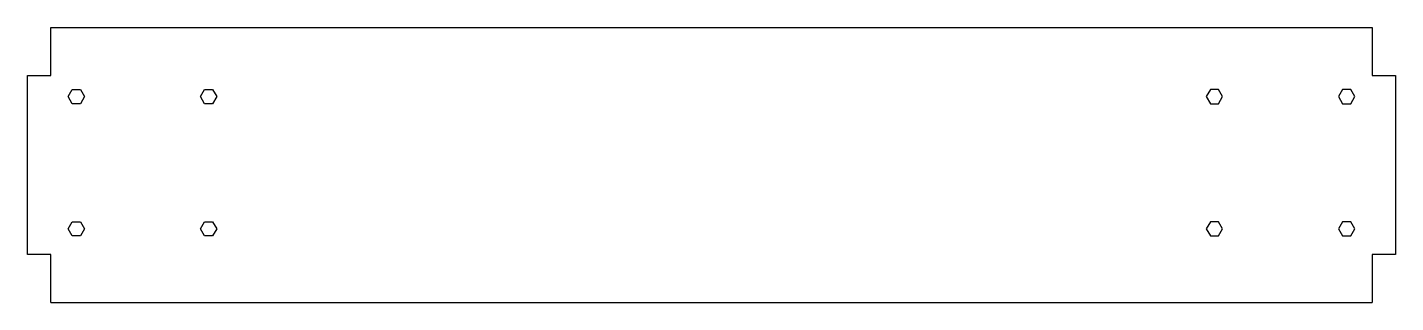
# Model space of a CAD drawing. Header units: millimetres. Extents: x 0 to 880, y 0 to 177.
import ezdxf

# ---------------------------------------------------------------- set-up
doc = ezdxf.new("R2010")
doc.units = ezdxf.units.MM

msp = doc.modelspace()

# ---------------------------------------------------------------- linework, layer by layer
at = {"color": 7, "linetype": 'Continuous', "lineweight": 25}
for p, q in [((15, 146), (15, 177)), ((15, 177), (865, 177)), ((865, 177), (865, 146)), ((0, 31), (0, 146)), ((0, 146), (15, 146)), ((865, 146), (880, 146)), ((880, 146), (880, 31)), ((26.25, 132.47), (28.87, 137.02)), ((28.87, 127.92), (26.25, 132.47)), ((28.87, 137.02), (34.13, 137.02)), ((34.13, 137.02), (36.75, 132.47)), ((36.75, 132.47), (34.13, 127.92)), ((111.25, 132.47), (113.87, 137.02)), ((113.87, 127.92), (111.25, 132.47)), ((113.87, 137.02), (119.13, 137.02)), ((119.13, 137.02), (121.75, 132.47)), ((121.75, 132.47), (119.13, 127.92)), ((760.87, 137.02), (758.25, 132.47)), ((758.25, 132.47), (760.87, 127.92)), ((766.13, 137.02), (760.87, 137.02)), ((768.75, 132.47), (766.13, 137.02)), ((766.13, 127.92), (768.75, 132.47)), ((845.87, 137.02), (843.25, 132.47)), ((843.25, 132.47), (845.87, 127.92)), ((851.13, 137.02), (845.87, 137.02)), ((853.75, 132.47), (851.13, 137.02)), ((851.13, 127.92), (853.75, 132.47)), ((34.13, 127.92), (28.87, 127.92)), ((119.13, 127.92), (113.87, 127.92)), ((760.87, 127.92), (766.13, 127.92)), ((845.87, 127.92), (851.13, 127.92)), ((26.25, 47.47), (28.87, 52.02)), ((28.87, 42.92), (26.25, 47.47)), ((28.87, 52.02), (34.13, 52.02)), ((34.13, 52.02), (36.75, 47.47)), ((36.75, 47.47), (34.13, 42.92)), ((111.25, 47.47), (113.87, 52.02)), ((113.87, 42.92), (111.25, 47.47)), ((113.87, 52.02), (119.13, 52.02)), ((119.13, 52.02), (121.75, 47.47)), ((121.75, 47.47), (119.13, 42.92)), ((760.87, 52.02), (758.25, 47.47)), ((758.25, 47.47), (760.87, 42.92)), ((766.13, 52.02), (760.87, 52.02)), ((768.75, 47.47), (766.13, 52.02)), ((766.13, 42.92), (768.75, 47.47)), ((845.87, 52.02), (843.25, 47.47)), ((843.25, 47.47), (845.87, 42.92)), ((851.13, 52.02), (845.87, 52.02)), ((853.75, 47.47), (851.13, 52.02)), ((851.13, 42.92), (853.75, 47.47)), ((34.13, 42.92), (28.87, 42.92)), ((119.13, 42.92), (113.87, 42.92)), ((760.87, 42.92), (766.13, 42.92)), ((845.87, 42.92), (851.13, 42.92)), ((15, 31), (0, 31)), ((15, 0), (15, 31)), ((880, 31), (865, 31)), ((865, 31), (865, 0)), ((15, 0), (865, 0))]:
    msp.add_line(p, q, dxfattribs=at)

doc.saveas('drawing.dxf')
